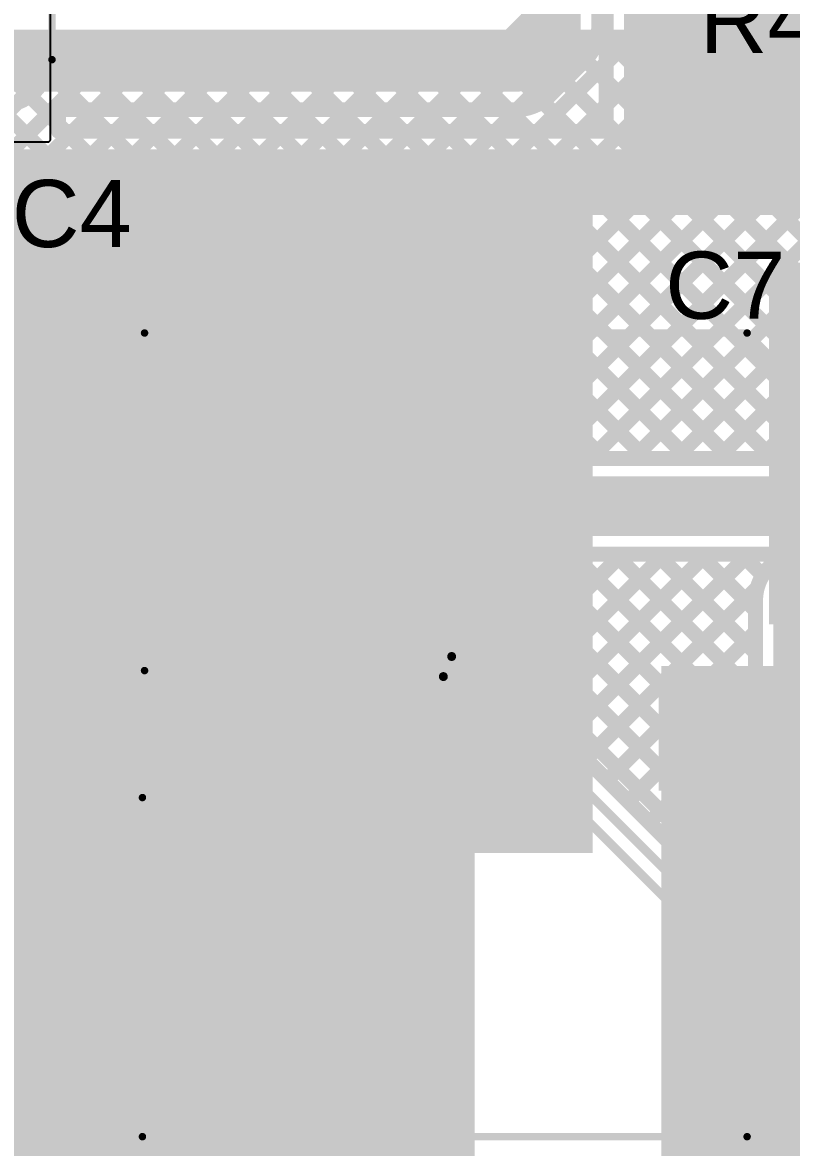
# Model space of a CAD drawing. Header units: millimetres. Extents: x -0.26 to 2.84, y -0.09 to 2.43.
# Drawn here: x 0.816 to 1.331, y 0.342 to 1.095 of the extents above; entities that cross this region are included whole.
import ezdxf

# ---------------------------------------------------------------- set-up
doc = ezdxf.new("R2010")
doc.units = ezdxf.units.MM
doc.header["$MEASUREMENT"] = 0
for name, color, linetype in [('BottomLayer', 5, 'Continuous'), ('TopLayer', 1, 'Continuous'), ('TopOverlay', 2, 'Continuous'), ('TopPaste', 8, 'Continuous'), ('TopSolder', 216, 'Continuous')]:
    doc.layers.add(name, color=color, linetype=linetype)
doc.styles.add('Arial', font='', dxfattribs={"height": 0.2})
doc.styles.get('Arial').set_extended_font_data('Arial')

# ---------------------------------------------------------------- blocks, each defined once
blk = doc.blocks.new('SLF12575T_221M1R3_PF_94')
at = {"layer": 'TopLayer'}
for points in [[(-0.26969, 0.06299), (-0.16732, 0.06299), (-0.16732, -0.06299), (-0.26969, -0.06299)], [(0.16732, 0.06299), (0.26969, 0.06299), (0.26969, -0.06299), (0.16732, -0.06299)]]:
    blk.add_hatch(color=1, dxfattribs=at).paths.add_polyline_path(points)
at = {"layer": 'TopPaste'}
for points in [[(-0.26969, 0.06299), (-0.16732, 0.06299), (-0.16732, -0.06299), (-0.26969, -0.06299)], [(0.16732, 0.06299), (0.26969, 0.06299), (0.26969, -0.06299), (0.16732, -0.06299)]]:
    blk.add_hatch(color=8, dxfattribs=at).paths.add_polyline_path(points)
at = {"layer": 'TopSolder'}
for points in [[(-0.27369, 0.06699), (-0.16332, 0.06699), (-0.16332, -0.06699), (-0.27369, -0.06699)], [(0.16332, 0.06699), (0.27369, 0.06699), (0.27369, -0.06699), (0.16332, -0.06699)]]:
    blk.add_hatch(color=216, dxfattribs=at).paths.add_polyline_path(points)
at = {"layer": 'TopOverlay', "const_width": 0.005}
for points in [[(-0.188, 0.19), (-0.188, 0.249)], [(0.217, 0.249), (-0.188, 0.249)], [(0.25, 0.081), (0.25, 0.215)], [(-0.248, 0.081), (-0.248, 0.19)], [(-0.188, 0.19), (-0.248, 0.19)], [(-0.25, -0.215), (-0.25, -0.081)], [(0.25, -0.215), (0.25, -0.081)], [(0.217, -0.249), (-0.217, -0.249)]]:
    blk.add_lwpolyline(points, dxfattribs=at)
at = {"layer": 'TopOverlay'}
for points, const_width in [([(-0.18925, 0.249, 1), (-0.18675, 0.249, 1)], 0.0025), ([(-0.18925, 0.249, 1), (-0.18675, 0.249, 1)], 0.0025), ([(0.21575, 0.249, 1), (0.21825, 0.249, 1)], 0.0025), ([(0.21575, 0.249, 1), (0.21825, 0.249, 1)], 0.0025), ([(0.24875, 0.215, 1), (0.25125, 0.215, 1)], 0.0025), ([(0.24875, 0.215, 1), (0.25125, 0.215, 1)], 0.0025), ([(-0.24925, 0.19, 1), (-0.24675, 0.19, 1)], 0.0025), ([(-0.24925, 0.19, 1), (-0.24675, 0.19, 1)], 0.0025), ([(-0.18925, 0.19, 1), (-0.18675, 0.19, 1)], 0.0025), ([(-0.18925, 0.19, 1), (-0.18675, 0.19, 1)], 0.0025), ([(-0.24925, 0.081, 1), (-0.24675, 0.081, 1)], 0.0025), ([(0.24875, 0.081, 1), (0.25125, 0.081, 1)], 0.0025), ([(-0.27781, 0.061, 1), (-0.2943, 0.061, 1)], 0.01), ([(-0.2968, 0.061, 1), (-0.2918, 0.061, 1)], 0.005), ([(-0.28031, 0.061, 1), (-0.27531, 0.061, 1)], 0.005), ([(-0.25125, -0.081, 1), (-0.24875, -0.081, 1)], 0.0025), ([(0.24875, -0.081, 1), (0.25125, -0.081, 1)], 0.0025), ([(-0.25125, -0.215, 1), (-0.24875, -0.215, 1)], 0.0025), ([(-0.25125, -0.215, 1), (-0.24875, -0.215, 1)], 0.0025), ([(0.24875, -0.215, 1), (0.25125, -0.215, 1)], 0.0025), ([(0.24875, -0.215, 1), (0.25125, -0.215, 1)], 0.0025), ([(-0.21825, -0.249, 1), (-0.21575, -0.249, 1)], 0.0025), ([(-0.21825, -0.249, 1), (-0.21575, -0.249, 1)], 0.0025), ([(0.21575, -0.249, 1), (0.21825, -0.249, 1)], 0.0025), ([(0.21575, -0.249, 1), (0.21825, -0.249, 1)], 0.0025)]:
    blk.add_lwpolyline(points, format="xyb", close=True, dxfattribs=dict(at, const_width=const_width))
at = {"layer": 'TopOverlay', "const_width": 0.005}
for points in [[(0.217, 0.249, -0.414214), (0.25, 0.215)], [(-0.217, -0.249, -0.414214), (-0.25, -0.215)], [(0.25, -0.215, -0.414214), (0.217, -0.249)]]:
    blk.add_lwpolyline(points, format="xyb", dxfattribs=at)
blk = doc.blocks.new('VT1H471MI135000CE0_147')
at = {"layer": 'TopLayer'}
for points in [[(-0.32461, 0.03445), (-0.08051, 0.03445), (-0.08051, -0.03445), (-0.32461, -0.03445)], [(0.08051, 0.03445), (0.32461, 0.03445), (0.32461, -0.03445), (0.08051, -0.03445)]]:
    blk.add_hatch(color=1, dxfattribs=at).paths.add_polyline_path(points)
at = {"layer": 'TopPaste'}
for points in [[(-0.32461, 0.03445), (-0.08051, 0.03445), (-0.08051, -0.03445), (-0.32461, -0.03445)], [(0.08051, 0.03445), (0.32461, 0.03445), (0.32461, -0.03445), (0.08051, -0.03445)]]:
    blk.add_hatch(color=8, dxfattribs=at).paths.add_polyline_path(points)
at = {"layer": 'TopSolder'}
for points in [[(-0.32861, 0.03845), (-0.07651, 0.03845), (-0.07651, -0.03845), (-0.32861, -0.03845)], [(0.07651, 0.03845), (0.32861, 0.03845), (0.32861, -0.03845), (0.07651, -0.03845)]]:
    blk.add_hatch(color=216, dxfattribs=at).paths.add_polyline_path(points)
at = {"layer": 'TopOverlay'}
for points, const_width in [([(-0.13578, 0.27), (-0.26961, 0.13617)], 0.005), ([(0.269, 0.27), (-0.13578, 0.27)], 0.005), ([(0.269, 0.27), (0.269, 0.043)], 0.005), ([(0.34422, 0.057), (0.28422, 0.057)], 0.01), ([(0.26758, -0.042), (0.26758, -0.268)], 0.005), ([(-0.13578, -0.268), (-0.26488, -0.1389)], 0.005), ([(0.26758, -0.268), (-0.13578, -0.268)], 0.005)]:
    blk.add_lwpolyline(points, dxfattribs=dict(at, const_width=const_width))
for points, const_width in [([(-0.13703, 0.27, 1), (-0.13453, 0.27, 1)], 0.0025), ([(-0.13703, 0.27, 1), (-0.13453, 0.27, 1)], 0.0025), ([(0.26775, 0.27, 1), (0.27025, 0.27, 1)], 0.0025), ([(0.26775, 0.27, 1), (0.27025, 0.27, 1)], 0.0025), ([(0.28172, 0.057, 1), (0.28672, 0.057, 1)], 0.005), ([(0.34172, 0.057, 1), (0.34672, 0.057, 1)], 0.005), ([(0.26775, 0.043, 1), (0.27025, 0.043, 1)], 0.0025), ([(0.26633, -0.042, 1), (0.26883, -0.042, 1)], 0.0025), ([(-0.13703, -0.268, 1), (-0.13453, -0.268, 1)], 0.0025), ([(-0.13703, -0.268, 1), (-0.13453, -0.268, 1)], 0.0025), ([(0.26633, -0.268, 1), (0.26883, -0.268, 1)], 0.0025), ([(0.26633, -0.268, 1), (0.26883, -0.268, 1)], 0.0025)]:
    blk.add_lwpolyline(points, format="xyb", close=True, dxfattribs=dict(at, const_width=const_width))
blk = doc.blocks.new('VT1H471MI135000CE0_149')
at = {"layer": 'TopLayer'}
blk.add_hatch(color=1, dxfattribs=at).paths.add_polyline_path([(0.08051, 0.03445), (0.32461, 0.03445), (0.32461, -0.03445), (0.08051, -0.03445)])
at = {"layer": 'TopPaste'}
blk.add_hatch(color=8, dxfattribs=at).paths.add_polyline_path([(0.08051, 0.03445), (0.32461, 0.03445), (0.32461, -0.03445), (0.08051, -0.03445)])
at = {"layer": 'TopSolder'}
blk.add_hatch(color=216, dxfattribs=at).paths.add_polyline_path([(0.07651, 0.03845), (0.32861, 0.03845), (0.32861, -0.03845), (0.07651, -0.03845)])
at = {"layer": 'TopOverlay', "const_width": 0.01}
blk.add_lwpolyline([(0.28422, 0.057), (0.34422, 0.057)], dxfattribs=at)
at = {"layer": 'TopOverlay', "const_width": 0.005}
for points in [[(0.28172, 0.057, 1), (0.28672, 0.057, 1)], [(0.34172, 0.057, 1), (0.34672, 0.057, 1)]]:
    blk.add_lwpolyline(points, format="xyb", close=True, dxfattribs=at)

msp = doc.modelspace()

# ---------------------------------------------------------------- hatches: boundary and pattern name
at = {"layer": 'TopLayer'}
for points in [[(1.219, 0.966), (1.892, 0.966), (1.892, 1.167), (1.219, 1.167)], [(1.257, 1.079), (1.447, 1.079), (1.447, 1.155), (1.257, 1.155)], [(0.604, 0.539), (1.198, 0.539), (1.198, 1.01), (0.604, 1.01)], [(1.142, 0.966), (1.247, 0.966), (1.247, 1.01), (1.142, 1.01)], [(1.316, 0.692), (1.537, 0.692), (1.537, 0.934), (1.316, 0.934)], [(1.244, 0.497), (1.492, 0.497), (1.492, 0.664), (1.244, 0.664)], [(0.743, 0.161), (1.119, 0.161), (1.119, 0.581), (0.743, 0.581)], [(1.244, 0.129), (1.469, 0.129), (1.469, 0.517), (1.244, 0.517)]]:
    msp.add_hatch(color=1, dxfattribs=at).paths.add_polyline_path(points)

# ---------------------------------------------------------------- linework, layer by layer
at = {"layer": 'BottomLayer'}
for points, const_width in [([(0.217, 1.085), (1.7995, 1.085)], 0.01), ([(0.42867, 0.68544), (0.82824, 1.085)], 0.01), ([(0.55558, 1.085), (0.83758, 0.803)], 0.01), ([(0.57231, 0.80079), (0.85652, 1.085)], 0.01), ([(0.58387, 1.085), (0.86587, 0.803)], 0.01), ([(0.60281, 0.803), (0.88481, 1.085)], 0.01), ([(0.61215, 1.085), (0.89415, 0.803)], 0.01), ([(0.63109, 0.803), (0.91309, 1.085)], 0.01), ([(0.64043, 1.085), (0.92243, 0.803)], 0.01), ([(0.65937, 0.803), (0.94137, 1.085)], 0.01), ([(0.66872, 1.085), (0.95072, 0.803)], 0.01), ([(0.68766, 0.803), (0.96966, 1.085)], 0.01), ([(0.697, 1.085), (0.979, 0.803)], 0.01), ([(0.71594, 0.803), (0.99794, 1.085)], 0.01), ([(0.72529, 1.085), (1.00729, 0.803)], 0.01), ([(0.74423, 0.803), (1.02623, 1.085)], 0.01), ([(0.75357, 1.085), (1.03557, 0.803)], 0.01), ([(0.77251, 0.803), (1.05451, 1.085)], 0.01), ([(0.78186, 1.085), (1.06386, 0.803)], 0.01), ([(0.8008, 0.803), (1.0828, 1.085)], 0.01), ([(0.81014, 1.085), (1.09214, 0.803)], 0.01), ([(0.82908, 0.803), (1.11108, 1.085)], 0.01), ([(0.82908, 0.803), (1.11108, 1.085)], 0.01), ([(0.83842, 1.085), (1.12042, 0.803)], 0.01), ([(0.85737, 0.803), (1.13936, 1.085)], 0.01), ([(0.86671, 1.085), (1.14871, 0.803)], 0.01), ([(0.88565, 0.803), (1.16765, 1.085)], 0.01), ([(0.89499, 1.085), (1.17699, 0.803)], 0.01), ([(0.91393, 0.803), (1.19593, 1.085)], 0.01), ([(0.92328, 1.085), (1.20528, 0.803)], 0.01), ([(0.94222, 0.803), (1.22422, 1.085)], 0.01), ([(0.95156, 1.085), (1.23356, 0.803)], 0.01), ([(0.9705, 0.803), (1.2525, 1.085)], 0.01), ([(0.97985, 1.085), (1.26185, 0.803)], 0.01), ([(0.99879, 0.803), (1.28079, 1.085)], 0.01), ([(1.00813, 1.085), (1.29013, 0.803)], 0.01), ([(1.02707, 0.803), (1.30907, 1.085)], 0.01), ([(1.03641, 1.085), (1.31841, 0.803)], 0.01), ([(1.05536, 0.803), (1.33736, 1.085)], 0.01), ([(1.0647, 1.085), (1.3467, 0.803)], 0.01), ([(1.08364, 0.803), (1.36564, 1.085)], 0.01), ([(1.09298, 1.085), (1.37498, 0.803)], 0.01), ([(1.11192, 0.803), (1.39392, 1.085)], 0.01), ([(1.12127, 1.085), (1.40327, 0.803)], 0.01), ([(1.14021, 0.803), (1.42221, 1.085)], 0.01), ([(1.14955, 1.085), (1.43155, 0.803)], 0.01), ([(1.16849, 0.803), (1.45049, 1.085)], 0.01), ([(1.17784, 1.085), (1.45984, 0.803)], 0.01), ([(1.19678, 0.803), (1.47878, 1.085)], 0.01), ([(1.20612, 1.085), (1.48812, 0.803)], 0.01), ([(1.22506, 0.803), (1.50706, 1.085)], 0.01), ([(1.2344, 1.085), (1.5164, 0.803)], 0.01), ([(1.25335, 0.803), (1.53535, 1.085)], 0.01), ([(1.26269, 1.085), (1.54469, 0.803)], 0.01), ([(1.28163, 0.803), (1.56363, 1.085)], 0.01), ([(1.29097, 1.085), (1.57297, 0.803)], 0.01), ([(1.30991, 0.803), (1.59191, 1.085)], 0.01), ([(1.31926, 1.085), (1.60144, 0.80281)], 0.01), ([(0.584, 0.803), (1.402, 0.803)], 0.01), ([(0.584, 0.771), (1.402, 0.771)], 0.04), ([(1.339, 0.708), (1.402, 0.771)], 0.04), ([(0.59725, 0.739), (1.32475, 0.739)], 0.01), ([(0.76016, 0.739), (0.81373, 0.68544)], 0.01), ([(0.76808, 0.68544), (0.82165, 0.739)], 0.01), ([(0.78844, 0.739), (0.84201, 0.68544)], 0.01), ([(0.79637, 0.68544), (0.84993, 0.739)], 0.01), ([(0.81673, 0.739), (0.87029, 0.68544)], 0.01), ([(0.82465, 0.68544), (0.87822, 0.739)], 0.01), ([(0.84501, 0.739), (0.89858, 0.68544)], 0.01), ([(0.85294, 0.68544), (0.9065, 0.739)], 0.01), ([(0.8733, 0.739), (0.92686, 0.68544)], 0.01), ([(0.88122, 0.68544), (0.93479, 0.739)], 0.01), ([(0.90158, 0.739), (0.95515, 0.68544)], 0.01), ([(0.90951, 0.68544), (0.96307, 0.739)], 0.01), ([(0.92987, 0.739), (0.98343, 0.68544)], 0.01), ([(0.93779, 0.68544), (0.99136, 0.739)], 0.01), ([(0.95815, 0.739), (1.01172, 0.68544)], 0.01), ([(0.96607, 0.68544), (1.01964, 0.739)], 0.01), ([(0.98643, 0.739), (1.04, 0.68544)], 0.01), ([(0.99436, 0.68544), (1.04792, 0.739)], 0.01), ([(1.01472, 0.739), (1.06828, 0.68544)], 0.01), ([(1.02264, 0.68544), (1.07621, 0.739)], 0.01), ([(1.043, 0.739), (1.09657, 0.68544)], 0.01), ([(1.05093, 0.68544), (1.10449, 0.739)], 0.01), ([(1.07129, 0.739), (1.307, 0.50329)], 0.01), ([(1.07921, 0.68544), (1.13278, 0.739)], 0.01), ([(1.09957, 0.739), (1.307, 0.53157)], 0.01), ([(1.10708, 0.68502), (1.16106, 0.739)], 0.01), ([(1.12278, 0.67243), (1.18935, 0.739)], 0.01), ([(1.12786, 0.739), (1.307, 0.55986)], 0.01), ([(1.13692, 0.65829), (1.21763, 0.739)], 0.01), ([(1.15106, 0.64415), (1.24591, 0.739)], 0.01), ([(1.15614, 0.739), (1.307, 0.58814)], 0.01), ([(1.16521, 0.63001), (1.2742, 0.739)], 0.01), ([(1.17935, 0.61587), (1.30248, 0.739)], 0.01), ([(1.18442, 0.739), (1.307, 0.61642)], 0.01), ([(1.21271, 0.739), (1.307, 0.64471)], 0.01), ([(1.24099, 0.739), (1.307, 0.67299)], 0.01), ([(1.26928, 0.739), (1.307, 0.70128)], 0.01), ([(1.29756, 0.739), (1.31176, 0.7248)], 0.01), ([(1.3164, 0.73066), (1.32475, 0.739)], 0.01), ([(1.339, 0.494), (1.339, 0.708)], 0.04), ([(1.19349, 0.60172), (1.30811, 0.71634)], 0.01), ([(1.307, 0.494), (1.307, 0.708)], 0.01), ([(0.05244, 0.68544), (1.10356, 0.68544)], 0.01), ([(1.11418, 0.68104), (1.30766, 0.48756)], 0.01), ([(1.20763, 0.58758), (1.307, 0.68695)], 0.01), ([(0.05244, 0.67044), (1.10356, 0.67044)], 0.006), ([(1.10356, 0.67044), (1.406, 0.368)], 0.006), ([(1.22177, 0.57344), (1.307, 0.65866)], 0.01), ([(0.058, 0.657), (1.098, 0.657)], 0.006), ([(1.098, 0.657), (1.40044, 0.35457)], 0.006), ([(1.23592, 0.5593), (1.307, 0.63038)], 0.01), ([(1.25006, 0.54515), (1.307, 0.6021)], 0.01), ([(1.2642, 0.53101), (1.307, 0.57381)], 0.01), ([(1.27834, 0.51687), (1.307, 0.54553)], 0.01), ([(1.29249, 0.50273), (1.307, 0.51724)], 0.01), ([(1.339, 0.494), (1.411, 0.422)], 0.04)]:
    msp.add_lwpolyline(points, dxfattribs=dict(at, const_width=const_width))
for points, const_width in [([(0.82574, 1.085, 1), (0.83074, 1.085, 1)], 0.005), ([(0.83592, 1.085, 1), (0.84092, 1.085, 1)], 0.005), ([(0.85402, 1.085, 1), (0.85902, 1.085, 1)], 0.005), ([(0.86421, 1.085, 1), (0.86921, 1.085, 1)], 0.005), ([(0.88231, 1.085, 1), (0.88731, 1.085, 1)], 0.005), ([(0.89249, 1.085, 1), (0.89749, 1.085, 1)], 0.005), ([(0.91059, 1.085, 1), (0.91559, 1.085, 1)], 0.005), ([(0.92078, 1.085, 1), (0.92578, 1.085, 1)], 0.005), ([(0.93887, 1.085, 1), (0.94387, 1.085, 1)], 0.005), ([(0.94906, 1.085, 1), (0.95406, 1.085, 1)], 0.005), ([(0.96716, 1.085, 1), (0.97216, 1.085, 1)], 0.005), ([(0.97735, 1.085, 1), (0.98235, 1.085, 1)], 0.005), ([(0.99544, 1.085, 1), (1.00044, 1.085, 1)], 0.005), ([(1.00563, 1.085, 1), (1.01063, 1.085, 1)], 0.005), ([(1.02373, 1.085, 1), (1.02873, 1.085, 1)], 0.005), ([(1.03391, 1.085, 1), (1.03891, 1.085, 1)], 0.005), ([(1.05201, 1.085, 1), (1.05701, 1.085, 1)], 0.005), ([(1.0622, 1.085, 1), (1.0672, 1.085, 1)], 0.005), ([(1.0803, 1.085, 1), (1.0853, 1.085, 1)], 0.005), ([(1.09048, 1.085, 1), (1.09548, 1.085, 1)], 0.005), ([(1.10858, 1.085, 1), (1.11358, 1.085, 1)], 0.005), ([(1.10858, 1.085, 1), (1.11358, 1.085, 1)], 0.005), ([(1.11877, 1.085, 1), (1.12377, 1.085, 1)], 0.005), ([(1.13687, 1.085, 1), (1.14186, 1.085, 1)], 0.005), ([(1.14705, 1.085, 1), (1.15205, 1.085, 1)], 0.005), ([(1.16515, 1.085, 1), (1.17015, 1.085, 1)], 0.005), ([(1.17534, 1.085, 1), (1.18034, 1.085, 1)], 0.005), ([(1.19343, 1.085, 1), (1.19843, 1.085, 1)], 0.005), ([(1.20362, 1.085, 1), (1.20862, 1.085, 1)], 0.005), ([(1.22172, 1.085, 1), (1.22672, 1.085, 1)], 0.005), ([(1.2319, 1.085, 1), (1.2369, 1.085, 1)], 0.005), ([(1.25, 1.085, 1), (1.255, 1.085, 1)], 0.005), ([(1.26019, 1.085, 1), (1.26519, 1.085, 1)], 0.005), ([(1.27829, 1.085, 1), (1.28329, 1.085, 1)], 0.005), ([(1.28847, 1.085, 1), (1.29347, 1.085, 1)], 0.005), ([(1.30657, 1.085, 1), (1.31157, 1.085, 1)], 0.005), ([(1.31676, 1.085, 1), (1.32176, 1.085, 1)], 0.005), ([(0.82658, 0.803, 1), (0.83158, 0.803, 1)], 0.005), ([(0.82658, 0.803, 1), (0.83158, 0.803, 1)], 0.005), ([(0.83508, 0.803, 1), (0.84008, 0.803, 1)], 0.005), ([(0.85486, 0.803, 1), (0.85986, 0.803, 1)], 0.005), ([(0.86337, 0.803, 1), (0.86837, 0.803, 1)], 0.005), ([(0.88315, 0.803, 1), (0.88815, 0.803, 1)], 0.005), ([(0.89165, 0.803, 1), (0.89665, 0.803, 1)], 0.005), ([(0.91143, 0.803, 1), (0.91643, 0.803, 1)], 0.005), ([(0.91993, 0.803, 1), (0.92493, 0.803, 1)], 0.005), ([(0.93972, 0.803, 1), (0.94472, 0.803, 1)], 0.005), ([(0.94822, 0.803, 1), (0.95322, 0.803, 1)], 0.005), ([(0.968, 0.803, 1), (0.973, 0.803, 1)], 0.005), ([(0.9765, 0.803, 1), (0.9815, 0.803, 1)], 0.005), ([(0.99629, 0.803, 1), (1.00129, 0.803, 1)], 0.005), ([(1.00479, 0.803, 1), (1.00979, 0.803, 1)], 0.005), ([(1.02457, 0.803, 1), (1.02957, 0.803, 1)], 0.005), ([(1.03307, 0.803, 1), (1.03807, 0.803, 1)], 0.005), ([(1.05286, 0.803, 1), (1.05786, 0.803, 1)], 0.005), ([(1.06136, 0.803, 1), (1.06636, 0.803, 1)], 0.005), ([(1.08114, 0.803, 1), (1.08614, 0.803, 1)], 0.005), ([(1.08964, 0.803, 1), (1.09464, 0.803, 1)], 0.005), ([(1.10942, 0.803, 1), (1.11442, 0.803, 1)], 0.005), ([(1.11792, 0.803, 1), (1.12292, 0.803, 1)], 0.005), ([(1.13771, 0.803, 1), (1.14271, 0.803, 1)], 0.005), ([(1.14621, 0.803, 1), (1.15121, 0.803, 1)], 0.005), ([(1.16599, 0.803, 1), (1.17099, 0.803, 1)], 0.005), ([(1.17449, 0.803, 1), (1.17949, 0.803, 1)], 0.005), ([(1.19428, 0.803, 1), (1.19928, 0.803, 1)], 0.005), ([(1.20278, 0.803, 1), (1.20778, 0.803, 1)], 0.005), ([(1.22256, 0.803, 1), (1.22756, 0.803, 1)], 0.005), ([(1.23106, 0.803, 1), (1.23606, 0.803, 1)], 0.005), ([(1.25085, 0.803, 1), (1.25585, 0.803, 1)], 0.005), ([(1.25935, 0.803, 1), (1.26435, 0.803, 1)], 0.005), ([(1.27913, 0.803, 1), (1.28413, 0.803, 1)], 0.005), ([(1.28763, 0.803, 1), (1.29263, 0.803, 1)], 0.005), ([(1.30741, 0.803, 1), (1.31241, 0.803, 1)], 0.005), ([(1.31591, 0.803, 1), (1.32091, 0.803, 1)], 0.005), ([(0.81423, 0.739, 1), (0.81923, 0.739, 1)], 0.005), ([(0.81915, 0.739, 1), (0.82415, 0.739, 1)], 0.005), ([(0.84251, 0.739, 1), (0.84751, 0.739, 1)], 0.005), ([(0.84743, 0.739, 1), (0.85243, 0.739, 1)], 0.005), ([(0.8708, 0.739, 1), (0.8758, 0.739, 1)], 0.005), ([(0.87572, 0.739, 1), (0.88072, 0.739, 1)], 0.005), ([(0.89908, 0.739, 1), (0.90408, 0.739, 1)], 0.005), ([(0.904, 0.739, 1), (0.909, 0.739, 1)], 0.005), ([(0.92737, 0.739, 1), (0.93237, 0.739, 1)], 0.005), ([(0.93229, 0.739, 1), (0.93729, 0.739, 1)], 0.005), ([(0.95565, 0.739, 1), (0.96065, 0.739, 1)], 0.005), ([(0.96057, 0.739, 1), (0.96557, 0.739, 1)], 0.005), ([(0.98393, 0.739, 1), (0.98893, 0.739, 1)], 0.005), ([(0.98886, 0.739, 1), (0.99386, 0.739, 1)], 0.005), ([(1.01222, 0.739, 1), (1.01722, 0.739, 1)], 0.005), ([(1.01714, 0.739, 1), (1.02214, 0.739, 1)], 0.005), ([(1.0405, 0.739, 1), (1.0455, 0.739, 1)], 0.005), ([(1.04542, 0.739, 1), (1.05042, 0.739, 1)], 0.005), ([(1.06879, 0.739, 1), (1.07379, 0.739, 1)], 0.005), ([(1.07371, 0.739, 1), (1.07871, 0.739, 1)], 0.005), ([(1.09707, 0.739, 1), (1.10207, 0.739, 1)], 0.005), ([(1.10199, 0.739, 1), (1.10699, 0.739, 1)], 0.005), ([(1.12536, 0.739, 1), (1.13036, 0.739, 1)], 0.005), ([(1.13028, 0.739, 1), (1.13528, 0.739, 1)], 0.005), ([(1.15364, 0.739, 1), (1.15864, 0.739, 1)], 0.005), ([(1.15856, 0.739, 1), (1.16356, 0.739, 1)], 0.005), ([(1.18192, 0.739, 1), (1.18692, 0.739, 1)], 0.005), ([(1.18685, 0.739, 1), (1.19185, 0.739, 1)], 0.005), ([(1.21021, 0.739, 1), (1.21521, 0.739, 1)], 0.005), ([(1.21513, 0.739, 1), (1.22013, 0.739, 1)], 0.005), ([(1.23849, 0.739, 1), (1.24349, 0.739, 1)], 0.005), ([(1.24341, 0.739, 1), (1.24841, 0.739, 1)], 0.005), ([(1.26678, 0.739, 1), (1.27178, 0.739, 1)], 0.005), ([(1.2717, 0.739, 1), (1.2767, 0.739, 1)], 0.005), ([(1.29506, 0.739, 1), (1.30006, 0.739, 1)], 0.005), ([(1.29998, 0.739, 1), (1.30498, 0.739, 1)], 0.005), ([(1.32225, 0.739, 1), (1.32725, 0.739, 1)], 0.005), ([(1.32225, 0.739, 1), (1.32725, 0.739, 1)], 0.005), ([(1.31387, 0.73063, 1), (1.31887, 0.73063, 1)], 0.005), ([(1.3139, 0.73066, 1), (1.3189, 0.73066, 1)], 0.005), ([(1.3139, 0.73066, 1), (1.3189, 0.73066, 1)], 0.005), ([(1.30926, 0.7248, 1), (1.31426, 0.7248, 1)], 0.005), ([(1.329, 0.708, 1), (1.349, 0.708, 1)], 0.02), ([(1.329, 0.708, 1), (1.349, 0.708, 1)], 0.02), ([(1.30561, 0.71634, 1), (1.31061, 0.71634, 1)], 0.005), ([(1.3045, 0.708, 1), (1.3095, 0.708, 1)], 0.005), ([(1.3045, 0.708, 1), (1.3095, 0.708, 1)], 0.005), ([(1.3045, 0.708, 1), (1.3095, 0.708, 1)], 0.005), ([(1.3045, 0.70128, 1), (1.3095, 0.70128, 1)], 0.005), ([(0.81123, 0.68544, 1), (0.81623, 0.68544, 1)], 0.005), ([(0.82215, 0.68544, 1), (0.82715, 0.68544, 1)], 0.005), ([(0.83951, 0.68544, 1), (0.84451, 0.68544, 1)], 0.005), ([(0.85044, 0.68544, 1), (0.85544, 0.68544, 1)], 0.005), ([(0.86779, 0.68544, 1), (0.87279, 0.68544, 1)], 0.005), ([(0.87872, 0.68544, 1), (0.88372, 0.68544, 1)], 0.005), ([(0.89608, 0.68544, 1), (0.90108, 0.68544, 1)], 0.005), ([(0.90701, 0.68544, 1), (0.91201, 0.68544, 1)], 0.005), ([(0.92436, 0.68544, 1), (0.92936, 0.68544, 1)], 0.005), ([(0.93529, 0.68544, 1), (0.94029, 0.68544, 1)], 0.005), ([(0.95265, 0.68544, 1), (0.95765, 0.68544, 1)], 0.005), ([(0.96357, 0.68544, 1), (0.96857, 0.68544, 1)], 0.005), ([(0.98093, 0.68544, 1), (0.98593, 0.68544, 1)], 0.005), ([(0.99186, 0.68544, 1), (0.99686, 0.68544, 1)], 0.005), ([(1.00922, 0.68544, 1), (1.01422, 0.68544, 1)], 0.005), ([(1.02014, 0.68544, 1), (1.02514, 0.68544, 1)], 0.005), ([(1.0375, 0.68544, 1), (1.0425, 0.68544, 1)], 0.005), ([(1.04843, 0.68544, 1), (1.05343, 0.68544, 1)], 0.005), ([(1.06578, 0.68544, 1), (1.07078, 0.68544, 1)], 0.005), ([(1.07671, 0.68544, 1), (1.08171, 0.68544, 1)], 0.005), ([(1.09407, 0.68544, 1), (1.09907, 0.68544, 1)], 0.005), ([(1.10106, 0.68544, 1), (1.10607, 0.68544, 1)], 0.005), ([(1.10106, 0.68544, 1), (1.10607, 0.68544, 1)], 0.005), ([(1.10106, 0.68544, 1), (1.10607, 0.68544, 1)], 0.005), ([(1.10458, 0.68502, 1), (1.10958, 0.68502, 1)], 0.005), ([(1.11167, 0.68105, 1), (1.11667, 0.68105, 1)], 0.005), ([(1.11167, 0.68104, 1), (1.11667, 0.68104, 1)], 0.005), ([(1.11168, 0.68104, 1), (1.11668, 0.68104, 1)], 0.005), ([(1.3045, 0.68695, 1), (1.3095, 0.68695, 1)], 0.005), ([(1.3045, 0.67299, 1), (1.3095, 0.67299, 1)], 0.005), ([(1.10207, 0.67044, 1), (1.10506, 0.67044, 1)], 0.003), ([(1.10207, 0.67044, 1), (1.10506, 0.67044, 1)], 0.003), ([(1.12028, 0.67243, 1), (1.12528, 0.67243, 1)], 0.005), ([(1.13442, 0.65829, 1), (1.13942, 0.65829, 1)], 0.005), ([(1.3045, 0.65866, 1), (1.3095, 0.65866, 1)], 0.005), ([(1.0965, 0.657, 1), (1.0995, 0.657, 1)], 0.003), ([(1.0965, 0.657, 1), (1.0995, 0.657, 1)], 0.003), ([(1.14856, 0.64415, 1), (1.15356, 0.64415, 1)], 0.005), ([(1.3045, 0.64471, 1), (1.3095, 0.64471, 1)], 0.005), ([(1.16271, 0.63001, 1), (1.16771, 0.63001, 1)], 0.005), ([(1.3045, 0.63038, 1), (1.3095, 0.63038, 1)], 0.005), ([(1.17685, 0.61587, 1), (1.18185, 0.61587, 1)], 0.005), ([(1.3045, 0.61642, 1), (1.3095, 0.61642, 1)], 0.005), ([(1.19099, 0.60172, 1), (1.19599, 0.60172, 1)], 0.005), ([(1.3045, 0.6021, 1), (1.3095, 0.6021, 1)], 0.005), ([(1.20513, 0.58758, 1), (1.21013, 0.58758, 1)], 0.005), ([(1.3045, 0.58814, 1), (1.3095, 0.58814, 1)], 0.005), ([(1.21927, 0.57344, 1), (1.22427, 0.57344, 1)], 0.005), ([(1.3045, 0.57381, 1), (1.3095, 0.57381, 1)], 0.005), ([(1.3045, 0.55986, 1), (1.3095, 0.55986, 1)], 0.005), ([(1.23342, 0.5593, 1), (1.23842, 0.5593, 1)], 0.005), ([(1.24756, 0.54515, 1), (1.25256, 0.54515, 1)], 0.005), ([(1.3045, 0.54553, 1), (1.3095, 0.54553, 1)], 0.005), ([(1.2617, 0.53101, 1), (1.2667, 0.53101, 1)], 0.005), ([(1.3045, 0.53157, 1), (1.3095, 0.53157, 1)], 0.005), ([(1.27584, 0.51687, 1), (1.28084, 0.51687, 1)], 0.005), ([(1.3045, 0.51724, 1), (1.3095, 0.51724, 1)], 0.005), ([(1.329, 0.494, 1), (1.349, 0.494, 1)], 0.02), ([(1.329, 0.494, 1), (1.349, 0.494, 1)], 0.02), ([(1.28998, 0.50273, 1), (1.29499, 0.50273, 1)], 0.005), ([(1.3045, 0.50329, 1), (1.3095, 0.50329, 1)], 0.005), ([(1.3045, 0.494, 1), (1.3095, 0.494, 1)], 0.005), ([(1.3045, 0.494, 1), (1.3095, 0.494, 1)], 0.005), ([(1.3045, 0.494, 1), (1.3095, 0.494, 1)], 0.005), ([(1.30516, 0.48756, 1), (1.31016, 0.48756, 1)], 0.005), ([(1.30516, 0.48756, 1), (1.31016, 0.48756, 1)], 0.005), ([(1.30516, 0.48756, 1), (1.31016, 0.48756, 1)], 0.005)]:
    msp.add_lwpolyline(points, format="xyb", close=True, dxfattribs=dict(at, const_width=const_width))
at = {"layer": 'BottomLayer', "const_width": 0.01}
for points in [[(1.307, 0.708, -0.199231), (1.3164, 0.73066)], [(1.307, 0.708, -0.198912), (1.31637, 0.73063)], [(1.10356, 0.68544, -0.198912), (1.11417, 0.68104)], [(1.10356, 0.68544, -0.198764), (1.11417, 0.68105)], [(1.30766, 0.48756, -0.050717), (1.307, 0.494)], [(1.30766, 0.48756, -0.050717), (1.307, 0.494)]]:
    msp.add_lwpolyline(points, format="xyb", dxfattribs=at)
at = {"layer": 'TopLayer'}
for p, q in [((0.835, 1.016), (0.835, 1.586)), ((0.328, 1.015), (0.834, 1.015)), ((0.834, 1.015), (0.835, 1.016))]:
    msp.add_line(p, q, dxfattribs=at)
for points, const_width in [([(1.17, 1.09193), (1.17, 1.195)], 0.04), ([(1.202, 1.09193), (1.202, 1.183)], 0.01), ([(1.207, 1.022), (1.207, 1.162)], 0.01), ([(1.14657, 1.0685), (1.17, 1.09193)], 0.04), ([(1.20199, 1.09105), (1.207, 1.09607)], 0.01), ([(1.20189, 1.08923), (1.207, 1.08412)], 0.01), ([(0.587, 1.0685), (1.14657, 1.0685)], 0.04), ([(1.16122, 1.022), (1.207, 1.06778)], 0.01), ([(1.16922, 1.0459), (1.1926, 1.06927)], 0.01), ([(1.19308, 1.06976), (1.207, 1.05584)], 0.01), ([(1.17894, 1.05561), (1.207, 1.02755)], 0.01), ([(1.16437, 1.0419), (1.18427, 1.022)], 0.01), ([(0.84041, 1.0365), (1.14657, 1.0365)], 0.01), ([(0.84041, 1.022), (0.84041, 1.0365)], 0.01), ([(0.85009, 1.022), (0.86459, 1.0365)], 0.01), ([(0.85864, 1.0365), (0.87314, 1.022)], 0.01), ([(0.87837, 1.022), (0.89287, 1.0365)], 0.01), ([(0.88693, 1.0365), (0.90142, 1.022)], 0.01), ([(0.90666, 1.022), (0.92116, 1.0365)], 0.01), ([(0.91521, 1.0365), (0.92971, 1.022)], 0.01), ([(0.93494, 1.022), (0.94944, 1.0365)], 0.01), ([(0.9435, 1.0365), (0.95799, 1.022)], 0.01), ([(0.96323, 1.022), (0.97772, 1.0365)], 0.01), ([(0.97178, 1.0365), (0.98628, 1.022)], 0.01), ([(0.99151, 1.022), (1.00601, 1.0365)], 0.01), ([(1.00007, 1.0365), (1.01456, 1.022)], 0.01), ([(1.0198, 1.022), (1.03429, 1.0365)], 0.01), ([(1.02835, 1.0365), (1.04285, 1.022)], 0.01), ([(1.04808, 1.022), (1.06258, 1.0365)], 0.01), ([(1.04808, 1.022), (1.06258, 1.0365)], 0.01), ([(1.05663, 1.0365), (1.07113, 1.022)], 0.01), ([(1.07637, 1.022), (1.09086, 1.0365)], 0.01), ([(1.08492, 1.0365), (1.09941, 1.022)], 0.01), ([(1.10465, 1.022), (1.11915, 1.0365)], 0.01), ([(1.1132, 1.0365), (1.1277, 1.022)], 0.01), ([(1.13293, 1.022), (1.14744, 1.03651)], 0.01), ([(1.14149, 1.0365), (1.15598, 1.022)], 0.01), ([(1.1895, 1.022), (1.207, 1.0395)], 0.01), ([(0.84041, 1.02644), (0.84486, 1.022)], 0.01), ([(0.84041, 1.022), (1.13, 1.022)], 0.01), ([(1.13, 1.022), (1.207, 1.022)], 0.01), ([(1.13, 1.022), (1.207, 1.022)], 0.01), ([(0.86683, 0.76033), (0.9085, 0.802)], 0.025), ([(0.8192, 0.74805), (0.83147, 0.76033)], 0.025), ([(0.83147, 0.76033), (0.86683, 0.76033)], 0.025), ([(0.69414, 0.595), (0.8472, 0.74805)], 0.025)]:
    msp.add_lwpolyline(points, dxfattribs=dict(at, const_width=const_width))
for points, const_width in [([(1.16, 1.09193, 1), (1.18, 1.09193, 1)], 0.02), ([(1.16, 1.09193, 1), (1.18, 1.09193, 1)], 0.02), ([(1.2045, 1.09607, 1), (1.2095, 1.09607, 1)], 0.005), ([(1.19939, 1.08923, 1), (1.20439, 1.08923, 1)], 0.005), ([(1.19949, 1.09105, 1), (1.20449, 1.09105, 1)], 0.005), ([(1.1995, 1.09193, 1), (1.2045, 1.09193, 1)], 0.005), ([(1.1995, 1.09193, 1), (1.2045, 1.09193, 1)], 0.005), ([(1.1995, 1.09193, 1), (1.2045, 1.09193, 1)], 0.005), ([(1.13657, 1.0685, 1), (1.15657, 1.0685, 1)], 0.02), ([(1.13657, 1.0685, 1), (1.15657, 1.0685, 1)], 0.02), ([(1.2045, 1.08412, 1), (1.2095, 1.08412, 1)], 0.005), ([(1.1901, 1.06927, 1), (1.1951, 1.06927, 1)], 0.005), ([(1.1901, 1.06927, 1), (1.1951, 1.06927, 1)], 0.005), ([(1.19013, 1.0693, 1), (1.19513, 1.0693, 1)], 0.005), ([(1.19058, 1.06976, 1), (1.19558, 1.06976, 1)], 0.005), ([(1.2045, 1.06778, 1), (1.2095, 1.06778, 1)], 0.005), ([(1.17644, 1.05561, 1), (1.18144, 1.05561, 1)], 0.005), ([(1.2045, 1.05584, 1), (1.2095, 1.05584, 1)], 0.005), ([(1.16187, 1.0419, 1), (1.16687, 1.0419, 1)], 0.005), ([(1.1667, 1.04587, 1), (1.1717, 1.04587, 1)], 0.005), ([(1.16672, 1.0459, 1), (1.17172, 1.0459, 1)], 0.005), ([(1.16672, 1.0459, 1), (1.17172, 1.0459, 1)], 0.005), ([(0.83791, 1.0365, 1), (0.84291, 1.0365, 1)], 0.005), ([(0.83791, 1.0365, 1), (0.84291, 1.0365, 1)], 0.005), ([(0.85614, 1.0365, 1), (0.86114, 1.0365, 1)], 0.005), ([(0.86209, 1.0365, 1), (0.86709, 1.0365, 1)], 0.005), ([(0.88443, 1.0365, 1), (0.88943, 1.0365, 1)], 0.005), ([(0.89037, 1.0365, 1), (0.89537, 1.0365, 1)], 0.005), ([(0.91271, 1.0365, 1), (0.91771, 1.0365, 1)], 0.005), ([(0.91866, 1.0365, 1), (0.92366, 1.0365, 1)], 0.005), ([(0.941, 1.0365, 1), (0.946, 1.0365, 1)], 0.005), ([(0.94694, 1.0365, 1), (0.95194, 1.0365, 1)], 0.005), ([(0.96928, 1.0365, 1), (0.97428, 1.0365, 1)], 0.005), ([(0.97522, 1.0365, 1), (0.98022, 1.0365, 1)], 0.005), ([(0.99757, 1.0365, 1), (1.00257, 1.0365, 1)], 0.005), ([(1.00351, 1.0365, 1), (1.00851, 1.0365, 1)], 0.005), ([(1.02585, 1.0365, 1), (1.03085, 1.0365, 1)], 0.005), ([(1.03179, 1.0365, 1), (1.03679, 1.0365, 1)], 0.005), ([(1.05413, 1.0365, 1), (1.05913, 1.0365, 1)], 0.005), ([(1.06008, 1.0365, 1), (1.06508, 1.0365, 1)], 0.005), ([(1.06008, 1.0365, 1), (1.06508, 1.0365, 1)], 0.005), ([(1.08242, 1.0365, 1), (1.08742, 1.0365, 1)], 0.005), ([(1.08836, 1.0365, 1), (1.09336, 1.0365, 1)], 0.005), ([(1.1107, 1.0365, 1), (1.1157, 1.0365, 1)], 0.005), ([(1.11665, 1.0365, 1), (1.12165, 1.0365, 1)], 0.005), ([(1.13899, 1.0365, 1), (1.14399, 1.0365, 1)], 0.005), ([(1.14407, 1.0365, 1), (1.14907, 1.0365, 1)], 0.005), ([(1.14407, 1.0365, 1), (1.14907, 1.0365, 1)], 0.005), ([(1.14407, 1.0365, 1), (1.14907, 1.0365, 1)], 0.005), ([(1.14494, 1.03651, 1), (1.14994, 1.03651, 1)], 0.005), ([(1.2045, 1.0395, 1), (1.2095, 1.0395, 1)], 0.005), ([(1.2045, 1.02755, 1), (1.2095, 1.02755, 1)], 0.005), ([(0.83791, 1.02644, 1), (0.84291, 1.02644, 1)], 0.005), ([(0.83791, 1.022, 1), (0.84291, 1.022, 1)], 0.005), ([(0.83791, 1.022, 1), (0.84291, 1.022, 1)], 0.005), ([(0.84236, 1.022, 1), (0.84736, 1.022, 1)], 0.005), ([(0.84759, 1.022, 1), (0.85259, 1.022, 1)], 0.005), ([(0.87064, 1.022, 1), (0.87564, 1.022, 1)], 0.005), ([(0.87587, 1.022, 1), (0.88087, 1.022, 1)], 0.005), ([(0.89892, 1.022, 1), (0.90392, 1.022, 1)], 0.005), ([(0.90416, 1.022, 1), (0.90916, 1.022, 1)], 0.005), ([(0.92721, 1.022, 1), (0.93221, 1.022, 1)], 0.005), ([(0.93244, 1.022, 1), (0.93744, 1.022, 1)], 0.005), ([(0.95549, 1.022, 1), (0.96049, 1.022, 1)], 0.005), ([(0.96073, 1.022, 1), (0.96573, 1.022, 1)], 0.005), ([(0.98378, 1.022, 1), (0.98878, 1.022, 1)], 0.005), ([(0.98901, 1.022, 1), (0.99401, 1.022, 1)], 0.005), ([(1.01206, 1.022, 1), (1.01706, 1.022, 1)], 0.005), ([(1.0173, 1.022, 1), (1.0223, 1.022, 1)], 0.005), ([(1.04035, 1.022, 1), (1.04535, 1.022, 1)], 0.005), ([(1.04558, 1.022, 1), (1.05058, 1.022, 1)], 0.005), ([(1.04558, 1.022, 1), (1.05058, 1.022, 1)], 0.005), ([(1.06863, 1.022, 1), (1.07363, 1.022, 1)], 0.005), ([(1.07387, 1.022, 1), (1.07886, 1.022, 1)], 0.005), ([(1.09691, 1.022, 1), (1.10191, 1.022, 1)], 0.005), ([(1.10215, 1.022, 1), (1.10715, 1.022, 1)], 0.005), ([(1.1252, 1.022, 1), (1.1302, 1.022, 1)], 0.005), ([(1.1275, 1.022, 1), (1.1325, 1.022, 1)], 0.005), ([(1.1275, 1.022, 1), (1.1325, 1.022, 1)], 0.005), ([(1.1275, 1.022, 1), (1.1325, 1.022, 1)], 0.005), ([(1.13043, 1.022, 1), (1.13543, 1.022, 1)], 0.005), ([(1.15348, 1.022, 1), (1.15848, 1.022, 1)], 0.005), ([(1.15872, 1.022, 1), (1.16372, 1.022, 1)], 0.005), ([(1.18177, 1.022, 1), (1.18677, 1.022, 1)], 0.005), ([(1.187, 1.022, 1), (1.192, 1.022, 1)], 0.005), ([(1.2045, 1.022, 1), (1.2095, 1.022, 1)], 0.005), ([(1.2045, 1.022, 1), (1.2095, 1.022, 1)], 0.005), ([(1.2045, 1.022, 1), (1.2095, 1.022, 1)], 0.005), ([(0.90225, 0.802, 1), (0.91475, 0.802, 1)], 0.0125), ([(0.82522, 0.76033, 1), (0.83772, 0.76033, 1)], 0.0125), ([(0.82522, 0.76033, 1), (0.83772, 0.76033, 1)], 0.0125), ([(0.86058, 0.76033, 1), (0.87308, 0.76033, 1)], 0.0125), ([(0.86058, 0.76033, 1), (0.87308, 0.76033, 1)], 0.0125), ([(0.81295, 0.74805, 1), (0.82545, 0.74805, 1)], 0.0125), ([(0.84095, 0.74805, 1), (0.85345, 0.74805, 1)], 0.0125)]:
    msp.add_lwpolyline(points, format="xyb", close=True, dxfattribs=dict(at, const_width=const_width))
at = {"layer": 'TopLayer', "const_width": 0.01}
for points in [[(1.202, 1.09193, -0.199231), (1.1926, 1.06927)], [(1.202, 1.09193, -0.198912), (1.19263, 1.0693)], [(1.16922, 1.0459, -0.199231), (1.14657, 1.0365)], [(1.1692, 1.04587, -0.198912), (1.14657, 1.0365)]]:
    msp.add_lwpolyline(points, format="xyb", dxfattribs=at)

# ---------------------------------------------------------------- block references
for name, p, rotation in [('SLF12575T_221M1R3_PF_94', (0.587, 1.287), 270), ('VT1H471MI135000CE0_147', (1.16556, 0.619), 180)]:
    msp.add_blockref(name, p, dxfattribs=dict(rotation=rotation))
msp.add_blockref('VT1H471MI135000CE0_149', (0.529, 0.717))

# ---------------------------------------------------------------- texts
at = {"layer": 'TopOverlay', "style": 'Arial'}
for s, p in [('R4', (1.26951, 1.07451)), ('C4', (0.80907, 0.94451)), ('C7', (1.24651, 0.89651))]:
    msp.add_text(s, height=0.045, dxfattribs=at).set_placement(p)

doc.saveas('drawing.dxf')
